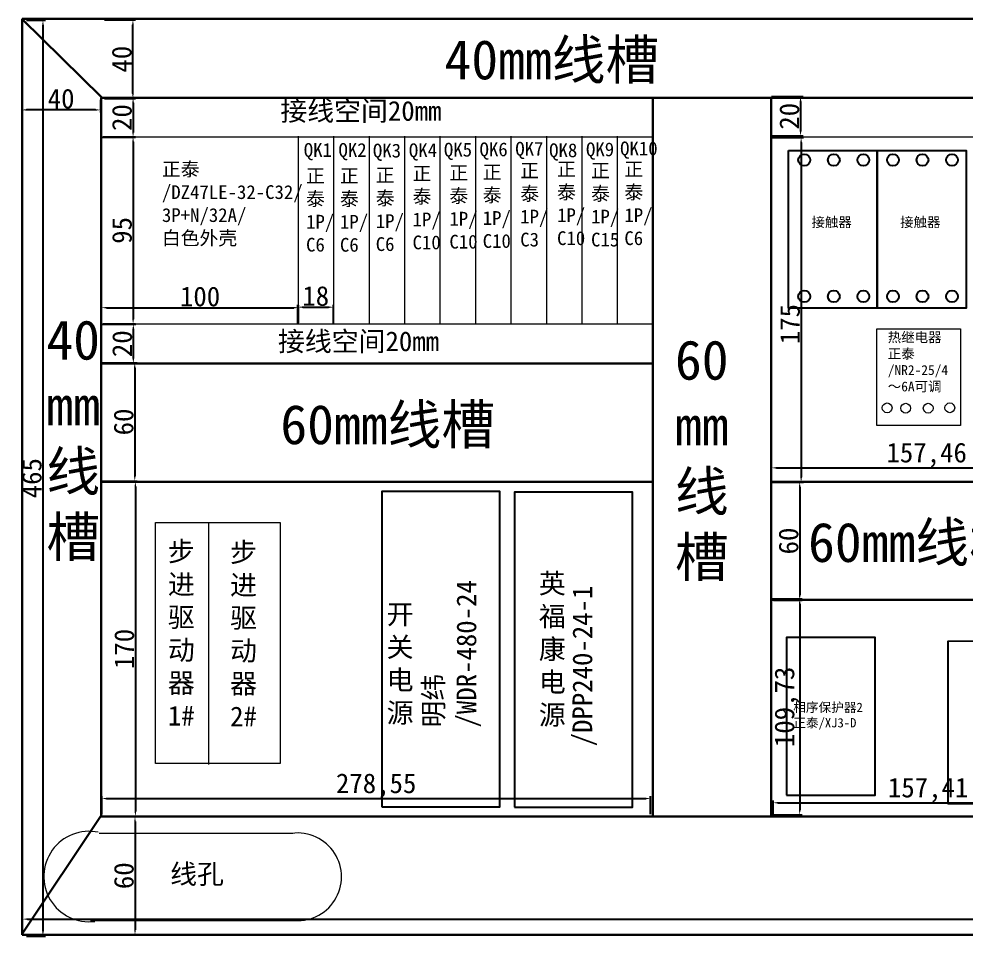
# Model space of a CAD drawing. Header units: millimetres. Extents: x 946 to 4507, y -1073 to 3239.
# Drawn here: x 2444.3 to 2924.9, y -537.9 to -72.2 of the extents above; entities that cross this region are included whole.
import ezdxf

# ---------------------------------------------------------------- set-up
doc = ezdxf.new("R2010")
doc.units = ezdxf.units.MM
doc.header["$PDMODE"] = 2
doc.header["$PDSIZE"] = -5
doc.layers.add('1', color=3, linetype='Continuous', lineweight=20)
doc.layers.add('MISC', color=2, linetype='Continuous')
doc.styles.get("Standard").update_dxf_attribs({"font": ''})
doc.styles.add('样式 0', font='')
doc.styles.get('Standard').set_extended_font_data('SimSun')
doc.styles.get('样式 0').set_extended_font_data('KaiTi_GB2312')
doc.dimstyles.new('ISO-25', dxfattribs={"dimtxt": 2.5, "dimasz": 2.5, "dimexe": 1.25, "dimexo": 0.625, "dimtad": 1, "dimtxsty": 'Standard', "dimcen": 2.5, "dimadec": 0, "dimazin": 0, "dimtfac": 1, "dimtmove": 0, "dimatfit": 3, "dimfxl": 1, "dimarcsym": 0})

# ---------------------------------------------------------------- blocks, each defined once
blk = doc.blocks.new('接触器')
blk.add_lwpolyline([(716.09, 855.55), (761.09, 855.55), (761.09, 775.55), (716.09, 775.55)], close=True)
for centre in [(724, 850.75), (739, 850.75), (754, 850.75), (724, 781.49), (739, 781.49), (754, 781.49)]:
    blk.add_circle(centre, 3)
at = {"insert": (727.69, 821.68), "char_height": 5, "width": 34.7504, "attachment_point": 1}
blk.add_mtext('{\\fSimSun|b0|i0|c134|p2;接触器}', dxfattribs=at)
blk = doc.blocks.new('*D242')
at = {"layer": '1', "color": 0, "linetype": 'Continuous', "lineweight": -2, "transparency": 16777216}
for p, q in [((2487.61, -72.64), (2503.35, -72.64)), ((2502.1, -110.14), (2502.1, -75.14)), ((2487.61, -112.64), (2503.35, -112.64))]:
    blk.add_line(p, q, dxfattribs=at)
at = {"layer": '1', "color": 0, "linetype": 'Continuous', "lineweight": 13, "transparency": 16777216}
for points in [[(2501.68, -75.14), (2502.51, -75.14), (2502.1, -72.64)], [(2501.68, -110.14), (2502.51, -110.14), (2502.1, -112.64)]]:
    blk.add_solid(points, dxfattribs=at)
at = {"layer": 'Defpoints', "color": 0, "linetype": 'Continuous', "lineweight": 13, "transparency": 16777216}
for p in [(2486.98, -72.64), (2502.1, -72.64), (2486.98, -112.64)]:
    blk.add_point(p, dxfattribs=at)
at = {"layer": '1', "color": 0, "linetype": 'Continuous', "lineweight": 13, "transparency": 16777216, "insert": (2496.47, -92.64), "char_height": 10, "attachment_point": 5, "rotation": 90}
blk.add_mtext('40', dxfattribs=at)
blk = doc.blocks.new('*D243')
at = {"layer": '1', "color": 0, "linetype": 'Continuous', "lineweight": -2, "transparency": 16777216}
for p, q in [((2445.65, -113.28), (2445.65, -119.64)), ((2485.65, -113.28), (2485.65, -119.64)), ((2483.15, -118.39), (2448.15, -118.39))]:
    blk.add_line(p, q, dxfattribs=at)
at = {"layer": '1', "color": 0, "linetype": 'Continuous', "lineweight": 13, "transparency": 16777216}
for points in [[(2448.15, -117.97), (2448.15, -118.8), (2445.65, -118.39)], [(2483.15, -117.97), (2483.15, -118.8), (2485.65, -118.39)]]:
    blk.add_solid(points, dxfattribs=at)
at = {"layer": 'Defpoints', "color": 0, "linetype": 'Continuous', "lineweight": 13, "transparency": 16777216}
for p in [(2445.65, -112.66), (2485.65, -112.66), (2445.65, -118.39)]:
    blk.add_point(p, dxfattribs=at)
at = {"layer": '1', "color": 0, "linetype": 'Continuous', "lineweight": 13, "transparency": 16777216, "insert": (2465.65, -112.76), "char_height": 10, "attachment_point": 5}
blk.add_mtext('40', dxfattribs=at)
blk = doc.blocks.new('*D244')
at = {"layer": '1', "color": 0, "linetype": 'Continuous', "lineweight": -2, "transparency": 16777216}
for p, q in [((2446.05, -535.98), (2446.05, -528.05)), ((3746.05, -535.98), (3746.05, -528.05)), ((2448.55, -529.3), (3743.55, -529.3))]:
    blk.add_line(p, q, dxfattribs=at)
at = {"layer": '1', "color": 0, "linetype": 'Continuous', "lineweight": 13, "transparency": 16777216}
for points in [[(2448.55, -528.88), (2448.55, -529.71), (2446.05, -529.3)], [(3743.55, -528.88), (3743.55, -529.71), (3746.05, -529.3)]]:
    blk.add_solid(points, dxfattribs=at)
at = {"layer": 'Defpoints', "color": 0, "linetype": 'Continuous', "lineweight": 13, "transparency": 16777216}
for p in [(3746.05, -529.3), (2446.05, -536.6), (3746.05, -536.6)]:
    blk.add_point(p, dxfattribs=at)
at = {"layer": '1', "color": 0, "linetype": 'Continuous', "lineweight": 13, "transparency": 16777216, "insert": (3096.05, -523.67), "char_height": 10, "attachment_point": 5}
blk.add_mtext('1300', dxfattribs=at)
blk = doc.blocks.new('*D245')
at = {"layer": '1', "color": 0, "linetype": 'Continuous', "lineweight": -2, "transparency": 16777216}
for p, q in [((2448.01, -72.9), (2457.69, -72.9)), ((2456.44, -75.4), (2456.44, -535.4)), ((2448.01, -537.9), (2457.69, -537.9))]:
    blk.add_line(p, q, dxfattribs=at)
at = {"layer": '1', "color": 0, "linetype": 'Continuous', "lineweight": 13, "transparency": 16777216}
for points in [[(2456.03, -75.4), (2456.86, -75.4), (2456.44, -72.9)], [(2456.03, -535.4), (2456.86, -535.4), (2456.44, -537.9)]]:
    blk.add_solid(points, dxfattribs=at)
at = {"layer": 'Defpoints', "color": 0, "linetype": 'Continuous', "lineweight": 13, "transparency": 16777216}
for p in [(2447.39, -72.9), (2447.39, -537.9), (2456.44, -537.9)]:
    blk.add_point(p, dxfattribs=at)
at = {"layer": '1', "color": 0, "linetype": 'Continuous', "lineweight": 13, "transparency": 16777216, "insert": (2450.82, -305.4), "char_height": 10, "attachment_point": 5, "rotation": 90}
blk.add_mtext('465', dxfattribs=at)
blk = doc.blocks.new('*D246')
at = {"layer": '1', "color": 0, "linetype": 'Continuous', "lineweight": -2, "transparency": 16777216}
for p, q in [((2486.5, -112.28), (2503.43, -112.28)), ((2502.18, -114.78), (2502.18, -129.78)), ((2486.5, -132.28), (2503.43, -132.28))]:
    blk.add_line(p, q, dxfattribs=at)
at = {"layer": '1', "color": 0, "linetype": 'Continuous', "lineweight": 13, "transparency": 16777216}
for points in [[(2501.77, -114.78), (2502.6, -114.78), (2502.18, -112.28)], [(2501.77, -129.78), (2502.6, -129.78), (2502.18, -132.28)]]:
    blk.add_solid(points, dxfattribs=at)
at = {"layer": 'Defpoints', "color": 0, "linetype": 'Continuous', "lineweight": 13, "transparency": 16777216}
for p in [(2485.88, -112.28), (2485.88, -132.28), (2502.18, -132.28)]:
    blk.add_point(p, dxfattribs=at)
at = {"layer": '1', "color": 0, "linetype": 'Continuous', "lineweight": 13, "transparency": 16777216, "insert": (2496.56, -122.28), "char_height": 10, "attachment_point": 5, "rotation": 90}
blk.add_mtext('20', dxfattribs=at)
blk = doc.blocks.new('*D247')
at = {"layer": '1', "color": 0, "linetype": 'Continuous', "lineweight": -2, "transparency": 16777216}
for p, q in [((2486.48, -227.11), (2503.55, -227.11)), ((2502.3, -229.61), (2502.3, -244.61)), ((2486.48, -247.11), (2503.55, -247.11))]:
    blk.add_line(p, q, dxfattribs=at)
at = {"layer": '1', "color": 0, "linetype": 'Continuous', "lineweight": 13, "transparency": 16777216}
for points in [[(2501.88, -229.61), (2502.71, -229.61), (2502.3, -227.11)], [(2501.88, -244.61), (2502.71, -244.61), (2502.3, -247.11)]]:
    blk.add_solid(points, dxfattribs=at)
at = {"layer": 'Defpoints', "color": 0, "linetype": 'Continuous', "lineweight": 13, "transparency": 16777216}
for p in [(2485.85, -227.11), (2485.85, -247.11), (2502.3, -247.11)]:
    blk.add_point(p, dxfattribs=at)
at = {"layer": '1', "color": 0, "linetype": 'Continuous', "lineweight": 13, "transparency": 16777216, "insert": (2496.67, -237.11), "char_height": 10, "attachment_point": 5, "rotation": 90}
blk.add_mtext('20', dxfattribs=at)
blk = doc.blocks.new('*D248')
at = {"layer": '1', "color": 0, "linetype": 'Continuous', "lineweight": -2, "transparency": 16777216}
for p, q in [((2486.97, -132.08), (2503.44, -132.08)), ((2502.19, -134.58), (2502.19, -224.58)), ((2486.97, -227.08), (2503.44, -227.08))]:
    blk.add_line(p, q, dxfattribs=at)
at = {"layer": '1', "color": 0, "linetype": 'Continuous', "lineweight": 13, "transparency": 16777216}
for points in [[(2501.77, -134.58), (2502.6, -134.58), (2502.19, -132.08)], [(2501.77, -224.58), (2502.6, -224.58), (2502.19, -227.08)]]:
    blk.add_solid(points, dxfattribs=at)
at = {"layer": 'Defpoints', "color": 0, "linetype": 'Continuous', "lineweight": 13, "transparency": 16777216}
for p in [(2486.34, -132.08), (2486.34, -227.08), (2502.19, -227.08)]:
    blk.add_point(p, dxfattribs=at)
at = {"layer": '1', "color": 0, "linetype": 'Continuous', "lineweight": 13, "transparency": 16777216, "insert": (2496.56, -179.58), "char_height": 10, "attachment_point": 5, "rotation": 90}
blk.add_mtext('95', dxfattribs=at)
blk = doc.blocks.new('*D249')
at = {"layer": '1', "color": 0, "linetype": 'Continuous', "lineweight": -2, "transparency": 16777216}
for p, q in [((2486.17, -226.5), (2486.17, -217.57)), ((2488.67, -218.82), (2583.67, -218.82)), ((2586.17, -226.5), (2586.17, -217.57))]:
    blk.add_line(p, q, dxfattribs=at)
at = {"layer": '1', "color": 0, "linetype": 'Continuous', "lineweight": 13, "transparency": 16777216}
for points in [[(2488.67, -218.4), (2488.67, -219.23), (2486.17, -218.82)], [(2583.67, -218.4), (2583.67, -219.23), (2586.17, -218.82)]]:
    blk.add_solid(points, dxfattribs=at)
at = {"layer": 'Defpoints', "color": 0, "linetype": 'Continuous', "lineweight": 13, "transparency": 16777216}
for p in [(2586.17, -218.82), (2486.17, -227.13), (2586.17, -227.13)]:
    blk.add_point(p, dxfattribs=at)
at = {"layer": '1', "color": 0, "linetype": 'Continuous', "lineweight": 13, "transparency": 16777216, "insert": (2536.17, -213.19), "char_height": 10, "attachment_point": 5}
blk.add_mtext('100', dxfattribs=at)
blk = doc.blocks.new('*D250')
at = {"layer": '1', "color": 0, "linetype": 'Continuous', "lineweight": -2, "transparency": 16777216}
for p, q in [((2585.86, -226.7), (2585.86, -217.31)), ((2588.36, -218.56), (2601.36, -218.56)), ((2603.86, -226.7), (2603.86, -217.31))]:
    blk.add_line(p, q, dxfattribs=at)
at = {"layer": '1', "color": 0, "linetype": 'Continuous', "lineweight": 13, "transparency": 16777216}
for points in [[(2588.36, -218.14), (2588.36, -218.98), (2585.86, -218.56)], [(2601.36, -218.14), (2601.36, -218.98), (2603.86, -218.56)]]:
    blk.add_solid(points, dxfattribs=at)
at = {"layer": 'Defpoints', "color": 0, "linetype": 'Continuous', "lineweight": 13, "transparency": 16777216}
for p in [(2603.86, -218.56), (2585.86, -227.32), (2603.86, -227.32)]:
    blk.add_point(p, dxfattribs=at)
at = {"layer": '1', "color": 0, "linetype": 'Continuous', "lineweight": 13, "transparency": 16777216, "insert": (2594.86, -212.94), "char_height": 10, "attachment_point": 5}
blk.add_mtext('18', dxfattribs=at)
blk = doc.blocks.new('*D255')
at = {"layer": '1', "color": 0, "linetype": 'Continuous', "lineweight": -2, "transparency": 16777216}
for p, q in [((2486.28, -307.11), (2504.59, -307.11)), ((2503.34, -309.61), (2503.34, -474.61)), ((2486.28, -477.11), (2504.59, -477.11))]:
    blk.add_line(p, q, dxfattribs=at)
at = {"layer": '1', "color": 0, "linetype": 'Continuous', "lineweight": 13, "transparency": 16777216}
for points in [[(2502.92, -309.61), (2503.76, -309.61), (2503.34, -307.11)], [(2502.92, -474.61), (2503.76, -474.61), (2503.34, -477.11)]]:
    blk.add_solid(points, dxfattribs=at)
at = {"layer": 'Defpoints', "color": 0, "linetype": 'Continuous', "lineweight": 13, "transparency": 16777216}
for p in [(2485.66, -307.11), (2485.66, -477.11), (2503.34, -477.11)]:
    blk.add_point(p, dxfattribs=at)
at = {"layer": '1', "color": 0, "linetype": 'Continuous', "lineweight": 13, "transparency": 16777216, "insert": (2497.72, -392.11), "char_height": 10, "attachment_point": 5, "rotation": 90}
blk.add_mtext('170', dxfattribs=at)
blk = doc.blocks.new('*D256')
at = {"layer": '1', "color": 0, "linetype": 'Continuous', "lineweight": -2, "transparency": 16777216}
for p, q in [((2486.66, -246.85), (2504.28, -246.85)), ((2503.03, -249.35), (2503.03, -304.35)), ((2486.66, -306.85), (2504.28, -306.85))]:
    blk.add_line(p, q, dxfattribs=at)
at = {"layer": '1', "color": 0, "linetype": 'Continuous', "lineweight": 13, "transparency": 16777216}
for points in [[(2502.61, -249.35), (2503.44, -249.35), (2503.03, -246.85)], [(2502.61, -304.35), (2503.44, -304.35), (2503.03, -306.85)]]:
    blk.add_solid(points, dxfattribs=at)
at = {"layer": 'Defpoints', "color": 0, "linetype": 'Continuous', "lineweight": 13, "transparency": 16777216}
for p in [(2486.04, -246.85), (2486.04, -306.85), (2503.03, -306.85)]:
    blk.add_point(p, dxfattribs=at)
at = {"layer": '1', "color": 0, "linetype": 'Continuous', "lineweight": 13, "transparency": 16777216, "insert": (2497.4, -276.85), "char_height": 10, "attachment_point": 5, "rotation": 90}
blk.add_mtext('60', dxfattribs=at)
blk = doc.blocks.new('*D257')
at = {"layer": '1', "color": 0, "linetype": 'Continuous', "lineweight": -2, "transparency": 16777216}
for p, q in [((2486.18, -477.26), (2504.41, -477.26)), ((2503.16, -479.76), (2503.16, -534.76)), ((2486.18, -537.26), (2504.41, -537.26))]:
    blk.add_line(p, q, dxfattribs=at)
at = {"layer": '1', "color": 0, "linetype": 'Continuous', "lineweight": 13, "transparency": 16777216}
for points in [[(2502.74, -479.76), (2503.57, -479.76), (2503.16, -477.26)], [(2502.74, -534.76), (2503.57, -534.76), (2503.16, -537.26)]]:
    blk.add_solid(points, dxfattribs=at)
at = {"layer": 'Defpoints', "color": 0, "linetype": 'Continuous', "lineweight": 13, "transparency": 16777216}
for p in [(2485.56, -477.26), (2485.56, -537.26), (2503.16, -537.26)]:
    blk.add_point(p, dxfattribs=at)
at = {"layer": '1', "color": 0, "linetype": 'Continuous', "lineweight": 13, "transparency": 16777216, "insert": (2497.53, -507.26), "char_height": 10, "attachment_point": 5, "rotation": 90}
blk.add_mtext('60', dxfattribs=at)
blk = doc.blocks.new('*D259')
at = {"layer": '1', "color": 0, "linetype": 'Continuous', "lineweight": -2, "transparency": 16777216}
for p, q in [((2826.42, -132.41), (2842.43, -132.41)), ((2841.18, -134.91), (2841.18, -304.91)), ((2826.42, -307.41), (2842.43, -307.41))]:
    blk.add_line(p, q, dxfattribs=at)
at = {"layer": '1', "color": 0, "linetype": 'Continuous', "lineweight": 13, "transparency": 16777216}
for points in [[(2840.77, -134.91), (2841.6, -134.91), (2841.18, -132.41)], [(2840.77, -304.91), (2841.6, -304.91), (2841.18, -307.41)]]:
    blk.add_solid(points, dxfattribs=at)
at = {"layer": 'Defpoints', "color": 0, "linetype": 'Continuous', "lineweight": 13, "transparency": 16777216}
for p in [(2825.79, -132.41), (2825.79, -307.41), (2841.18, -307.41)]:
    blk.add_point(p, dxfattribs=at)
at = {"layer": '1', "color": 0, "linetype": 'Continuous', "lineweight": 13, "transparency": 16777216, "insert": (2835.56, -227.17), "char_height": 10, "attachment_point": 5, "rotation": 90}
blk.add_mtext('175', dxfattribs=at)
blk = doc.blocks.new('*D260')
at = {"layer": '1', "color": 0, "linetype": 'Continuous', "lineweight": -2, "transparency": 16777216}
for p, q in [((2826.19, -111.63), (2842.14, -111.63)), ((2840.89, -114.13), (2840.89, -129.13)), ((2826.19, -131.63), (2842.14, -131.63))]:
    blk.add_line(p, q, dxfattribs=at)
at = {"layer": '1', "color": 0, "linetype": 'Continuous', "lineweight": 13, "transparency": 16777216}
for points in [[(2840.47, -114.13), (2841.31, -114.13), (2840.89, -111.63)], [(2840.47, -129.13), (2841.31, -129.13), (2840.89, -131.63)]]:
    blk.add_solid(points, dxfattribs=at)
at = {"layer": 'Defpoints', "color": 0, "linetype": 'Continuous', "lineweight": 13, "transparency": 16777216}
for p in [(2825.56, -111.63), (2825.56, -131.63), (2840.89, -131.63)]:
    blk.add_point(p, dxfattribs=at)
at = {"layer": '1', "color": 0, "linetype": 'Continuous', "lineweight": 13, "transparency": 16777216, "insert": (2835.26, -121.63), "char_height": 10, "attachment_point": 5, "rotation": 90}
blk.add_mtext('20', dxfattribs=at)
blk = doc.blocks.new('*D299')
at = {"layer": '1', "color": 0, "linetype": 'Continuous', "lineweight": -2, "transparency": 16777216}
for p, q in [((2826.16, -306.36), (2826.16, -298.9)), ((2828.66, -300.15), (2981.13, -300.15)), ((2983.63, -306.36), (2983.63, -298.9))]:
    blk.add_line(p, q, dxfattribs=at)
at = {"layer": '1', "color": 0, "linetype": 'Continuous', "lineweight": 13, "transparency": 16777216}
for points in [[(2828.66, -299.73), (2828.66, -300.56), (2826.16, -300.15)], [(2981.13, -299.73), (2981.13, -300.56), (2983.63, -300.15)]]:
    blk.add_solid(points, dxfattribs=at)
at = {"layer": 'Defpoints', "color": 0, "linetype": 'Continuous', "lineweight": 13, "transparency": 16777216}
for p in [(2983.63, -300.15), (2826.16, -306.98), (2983.63, -306.98)]:
    blk.add_point(p, dxfattribs=at)
at = {"layer": '1', "color": 0, "linetype": 'Continuous', "lineweight": 13, "transparency": 16777216, "insert": (2904.89, -293.69), "char_height": 10, "attachment_point": 5}
blk.add_mtext('157,46', dxfattribs=at)
blk = doc.blocks.new('*D310')
at = {"layer": '1', "color": 0, "linetype": 'Continuous', "lineweight": -2, "transparency": 16777216}
for p, q in [((2827.13, -307.3), (2841.71, -307.3)), ((2840.46, -309.8), (2840.46, -364.8)), ((2827.13, -367.3), (2841.71, -367.3))]:
    blk.add_line(p, q, dxfattribs=at)
at = {"layer": '1', "color": 0, "linetype": 'Continuous', "lineweight": 13, "transparency": 16777216}
for points in [[(2840.04, -309.8), (2840.88, -309.8), (2840.46, -307.3)], [(2840.04, -364.8), (2840.88, -364.8), (2840.46, -367.3)]]:
    blk.add_solid(points, dxfattribs=at)
at = {"layer": 'Defpoints', "color": 0, "linetype": 'Continuous', "lineweight": 13, "transparency": 16777216}
for p in [(2826.51, -307.3), (2826.51, -367.3), (2840.46, -367.3)]:
    blk.add_point(p, dxfattribs=at)
at = {"layer": '1', "color": 0, "linetype": 'Continuous', "lineweight": 13, "transparency": 16777216, "insert": (2834.83, -337.3), "char_height": 10, "attachment_point": 5, "rotation": 90}
blk.add_mtext('60', dxfattribs=at)
blk = doc.blocks.new('*D311')
at = {"layer": '1', "color": 0, "linetype": 'Continuous', "lineweight": -2, "transparency": 16777216}
for p, q in [((2826.68, -366.67), (2841.71, -366.67)), ((2840.46, -369.17), (2840.46, -473.89)), ((2826.68, -476.39), (2841.71, -476.39))]:
    blk.add_line(p, q, dxfattribs=at)
at = {"layer": '1', "color": 0, "linetype": 'Continuous', "lineweight": 13, "transparency": 16777216}
for points in [[(2840.04, -369.17), (2840.88, -369.17), (2840.46, -366.67)], [(2840.04, -473.89), (2840.88, -473.89), (2840.46, -476.39)]]:
    blk.add_solid(points, dxfattribs=at)
at = {"layer": 'Defpoints', "color": 0, "linetype": 'Continuous', "lineweight": 13, "transparency": 16777216}
for p in [(2826.06, -366.67), (2826.06, -476.39), (2840.46, -476.39)]:
    blk.add_point(p, dxfattribs=at)
at = {"layer": '1', "color": 0, "linetype": 'Continuous', "lineweight": 13, "transparency": 16777216, "insert": (2834, -421.53), "char_height": 10, "attachment_point": 5, "rotation": 90}
blk.add_mtext('109,73', dxfattribs=at)
blk = doc.blocks.new('*D312')
at = {"layer": '1', "color": 0, "linetype": 'Continuous', "lineweight": -2, "transparency": 16777216}
for p, q in [((2826.92, -476.27), (2826.92, -468.98)), ((2829.42, -470.23), (2981.83, -470.23)), ((2984.33, -476.27), (2984.33, -468.98))]:
    blk.add_line(p, q, dxfattribs=at)
at = {"layer": '1', "color": 0, "linetype": 'Continuous', "lineweight": 13, "transparency": 16777216}
for points in [[(2829.42, -469.81), (2829.42, -470.65), (2826.92, -470.23)], [(2981.83, -469.81), (2981.83, -470.65), (2984.33, -470.23)]]:
    blk.add_solid(points, dxfattribs=at)
at = {"layer": 'Defpoints', "color": 0, "linetype": 'Continuous', "lineweight": 13, "transparency": 16777216}
for p in [(2984.33, -470.23), (2826.92, -476.9), (2984.33, -476.9)]:
    blk.add_point(p, dxfattribs=at)
at = {"layer": '1', "color": 0, "linetype": 'Continuous', "lineweight": 13, "transparency": 16777216, "insert": (2905.63, -463.77), "char_height": 10, "attachment_point": 5}
blk.add_mtext('157,41', dxfattribs=at)
blk = doc.blocks.new('*D313')
at = {"layer": '1', "color": 0, "linetype": 'Continuous', "lineweight": -2, "transparency": 16777216}
for p, q in [((2486.25, -475.93), (2486.25, -466.82)), ((2488.75, -468.07), (2762.3, -468.07)), ((2764.8, -475.93), (2764.8, -466.82))]:
    blk.add_line(p, q, dxfattribs=at)
at = {"layer": '1', "color": 0, "linetype": 'Continuous', "lineweight": 13, "transparency": 16777216}
for points in [[(2488.75, -467.65), (2488.75, -468.48), (2486.25, -468.07)], [(2762.3, -467.65), (2762.3, -468.48), (2764.8, -468.07)]]:
    blk.add_solid(points, dxfattribs=at)
at = {"layer": 'Defpoints', "color": 0, "linetype": 'Continuous', "lineweight": 13, "transparency": 16777216}
for p in [(2764.8, -468.07), (2486.25, -476.55), (2764.8, -476.55)]:
    blk.add_point(p, dxfattribs=at)
at = {"layer": '1', "color": 0, "linetype": 'Continuous', "lineweight": 13, "transparency": 16777216, "insert": (2625.53, -461.61), "char_height": 10, "attachment_point": 5}
blk.add_mtext('278,55', dxfattribs=at)

msp = doc.modelspace()

# ---------------------------------------------------------------- linework, layer by layer
at = {"color": 0, "lineweight": -2}
for points in [[(2628.352, -472.197), (2688.352, -472.197), (2688.352, -312.197), (2628.352, -312.197)], [(2695.677, -472.518), (2755.677, -472.518), (2755.677, -312.518), (2695.677, -312.518)], [(2833.74, -466.31), (2878.74, -466.31), (2878.74, -386.31), (2833.74, -386.31)], [(2915.679, -388.23), (2915.679, -470.514), (2972.679, -470.514), (2972.679, -388.249)]]:
    msp.add_lwpolyline(points, close=True, dxfattribs=at)
at = {"layer": '1', "color": 7, "linetype": 'Continuous', "lineweight": 30}
for p, q in [((3745.899, -72.195), (2445.899, -72.195)), ((2445.899, -72.195), (2445.899, -537.195)), ((2486.071, -111.984), (2445.922, -72.281)), ((2982.675, -112.195), (2485.899, -112.195)), ((2485.899, -112.195), (2485.899, -477.059)), ((2765.899, -111.979), (2765.899, -477.389)), ((2825.899, -111.831), (2825.899, -476.999)), ((2765.629, -247.195), (2485.899, -247.195)), ((2765.899, -307.195), (2485.899, -307.195)), ((2983.454, -307.195), (2825.899, -307.195)), ((2983.454, -367.195), (2825.899, -367.195)), ((2445.854, -536.709), (2485.961, -476.741)), ((2485.899, -477.195), (3685.858, -477.195)), ((2445.899, -537.195), (3745.899, -537.195))]:
    msp.add_line(p, q, dxfattribs=at)
at = {"layer": '1', "color": 7, "linetype": 'Continuous', "lineweight": 13}
for p, q in [((2766.022, -132.195), (2485.899, -132.195)), ((2585.899, -131.673), (2585.899, -227.325)), ((2603.899, -131.673), (2603.899, -227.325)), ((2621.899, -131.673), (2621.899, -227.325)), ((2639.899, -131.673), (2639.899, -227.325)), ((2657.899, -131.673), (2657.899, -227.325)), ((2675.899, -131.673), (2675.899, -227.325)), ((2693.899, -131.673), (2693.899, -227.325)), ((2711.899, -131.673), (2711.899, -227.325)), ((2729.899, -131.673), (2729.899, -227.325)), ((2747.899, -131.673), (2747.899, -227.325)), ((2983.454, -132.195), (2827.027, -132.195)), ((2765.893, -227.195), (2485.899, -227.195)), ((2540.486, -327.945), (2540.486, -450.739)), ((2484.945, -485.581), (2583.192, -485.581)), ((2480.603, -530.069), (2584.368, -530.069))]:
    msp.add_line(p, q, dxfattribs=at)
for points in [[(2879.668, -229.611), (2922.052, -229.611), (2922.052, -278.6), (2879.668, -278.6)], [(2513.538, -327.945), (2576.89, -327.945), (2576.89, -450.267), (2513.538, -450.267)]]:
    msp.add_lwpolyline(points, close=True, dxfattribs=at)
for centre in [(2884.828, -269.684), (2894.285, -269.864), (2905.656, -269.864), (2916.641, -269.671)]:
    msp.add_circle(centre, 2.48, dxfattribs=at)
for centre, radius, start, end in [((2479.826, -507.664), 22.956, 78.16989, 277.35616), ((2585.649, -507.804), 22.264, 262.50032, 97.57999)]:
    msp.add_arc(centre, radius, start, end, dxfattribs=at)

# ---------------------------------------------------------------- block references
at = {"color": 0, "lineweight": -2}
for p in [(2118.763, -994.565), (2163.763, -994.565)]:
    msp.add_blockref('接触器', p, dxfattribs=at)

# ---------------------------------------------------------------- texts
at = {"insert": (2885.162, -231.327), "char_height": 5, "width": 35, "attachment_point": 1}
msp.add_mtext('热继电器\\P正泰/NR2-25/4～6A可调', dxfattribs=at)
at = {"color": 0, "lineweight": -2, "attachment_point": 1}
for s, insert, char_height, width in [('步\\P进\\P驱\\P动\\P器\\P1#', (2519.837, -337.636), 10, 60), ('步\\P进\\P驱\\P动\\P器\\P2#', (2551.409, -338.001), 10, 60), ('英\\P福\\P康\\P电\\P源', (2708.086, -353.862), 10, 60), ('开\\P关\\P电\\P源', (2630.859, -369.486), 10, 60), ('相序保护器2\\P正泰/XJ3-D', (2837.187, -419.389), 4.7064, 45), ('线孔', (2520.986, -501.392), 10, 46.18369)]:
    msp.add_mtext(s, dxfattribs=dict(at, insert=insert, char_height=char_height, width=width))
at = {"color": 0, "lineweight": -2, "char_height": 10, "width": 60, "attachment_point": 1, "rotation": 90}
for s, insert in [('明纬/WDR-480-24', (2649.632, -432.009)), ('/DPP240-24-1', (2725.163, -441.579))]:
    msp.add_mtext(s, dxfattribs=dict(at, insert=insert))
at = {"layer": '1', "color": 7, "linetype": 'Continuous', "lineweight": 13, "attachment_point": 1}
for s, width, heights, insert, char_height in [('40mm线槽', 173.80389, [0], (2660.212, -82.879), 20), ('接线空间20mm', 96.67662, [0], (2576.915, -113.874), 10), ('QK7', 12.9075, [0.581], (2696.136, -134.61), 7), ('QK10', 12.9075, [0.581], (2749.327, -134.456), 7), ('QK1', 12.9075, [0.581], (2588.791, -135.227), 7), ('QK2', 12.9075, [0.581], (2606.408, -135.234), 7), ('QK3', 12.9075, [0.581], (2623.881, -135.543), 7), ('QK4', 12.9075, [0.581], (2642.126, -135.389), 7), ('QK5', 12.9075, [0.581], (2659.908, -135.08), 7), ('QK6', 12.9075, [0.581], (2677.999, -134.926), 7), ('QK8', 12.9075, [0.581], (2713.3, -135.383), 7), ('QK9', 12.9075, [0.581], (2732.009, -134.919), 7), ('正泰/DZ47LE-32-C32/\\P3P+N/32A/\\P白色外壳', 58.66444, [0], (2516.806, -144.956), 7), ('40\\Pmm\\P线\\P槽', 29.2027, [0], (2458.176, -225.191), 20), ('接线空间20mm', 96.67662, [0], (2575.703, -230.881), 10), ('60\\Pmm\\P线\\P槽', 34.5229, [0], (2777.154, -235.379), 20), ('60mm线槽', 173.80389, [0], (2576.913, -268.125), 20), ('60mm线槽', 173.80389, [0], (2844.707, -327.943), 20)]:
    msp.add_mtext_dynamic_manual_height_columns(s, width=width, gutter_width=9.801, heights=heights, dxfattribs=dict(at, insert=insert, char_height=char_height))
at = {"layer": 'MISC', "color": 0, "char_height": 7, "width": 9.98661, "attachment_point": 1, "style": '样式 0'}
for s, insert in [('{\\fSimSun|b0|i0|c134|p2;正泰1P/\\PC6}', (2589.965, -148.322)), ('{\\fSimSun|b0|i0|c134|p2;正泰1P/\\PC6}', (2607.158, -148.381)), ('{\\fSimSun|b0|i0|c134|p2;正泰1P/\\PC6}', (2625.315, -148.025)), ('{\\fSimSun|b0|i0|c134|p2;正泰1P/\\PC10}', (2644.008, -147.165)), ('{\\fSimSun|b0|i0|c134|p2;正泰1P/\\PC10}', (2662.699, -146.806)), ('{\\fSimSun|b0|i0|c134|p2;正泰1P/\\PC10}', (2679.594, -146.447)), ('{\\fSimSun|b0|i0|c134|p2;正泰1P/\\PC3}', (2698.645, -145.729)), ('{\\fSimSun|b0|i0|c134|p2;正泰1P/\\PC10}', (2717.337, -145.011)), ('{\\fSimSun|b0|i0|c134|p2;正泰1P/\\PC15}', (2734.591, -145.729)), ('{\\fSimSun|b0|i0|c134|p2;正泰1P/\\PC6}', (2751.485, -145.011))]:
    msp.add_mtext(s, dxfattribs=dict(at, insert=insert))

# ---------------------------------------------------------------- dimensions: what is measured, and where the dimension line sits
at = {"layer": '1', "color": 7, "linetype": 'Continuous', "lineweight": 13}
for base, p1, p2, picture, middle in [((2456.442, -537.9), (2447.386, -72.9), (2447.386, -537.9), '*D245', (2450.817, -305.4)), ((2840.89, -131.634), (2825.561, -111.634), (2825.561, -131.634), '*D260', (2835.265, -121.634)), ((2502.186, -227.084), (2486.345, -132.084), (2486.345, -227.084), '*D248', (2496.561, -179.584)), ((2503.025, -306.851), (2486.039, -246.851), (2486.039, -306.851), '*D256', (2497.4, -276.851)), ((2503.34, -477.108), (2485.66, -307.108), (2485.66, -477.108), '*D255', (2497.715, -392.108)), ((2840.46, -367.304), (2826.505, -307.304), (2826.505, -367.304), '*D310', (2834.835, -337.304)), ((2840.46, -476.394), (2826.055, -366.665), (2826.055, -476.394), '*D311', (2834.001, -421.53)), ((2503.157, -537.257), (2485.56, -477.257), (2485.56, -537.257), '*D257', (2497.532, -507.257))]:
    dim = msp.add_linear_dim(base=base, p1=p1, p2=p2, angle=90, dimstyle='ISO-25', override={"dimtxt": 10}, dxfattribs=at)
    dim.commit()
    dim.dimension.update_dxf_attribs({"geometry": picture, "text_midpoint": middle})
for base, p1, p2, picture, middle in [((2502.097, -72.639), (2486.984, -112.639), (2486.984, -72.639), '*D242', (2502.097, -92.639)), ((2502.184, -132.277), (2485.876, -112.277), (2485.876, -132.277), '*D246', (2502.184, -122.277)), ((2841.183, -307.406), (2825.791, -132.406), (2825.791, -307.406), '*D259', (2841.183, -227.173)), ((2502.297, -247.107), (2485.854, -227.107), (2485.854, -247.107), '*D247', (2502.297, -237.107))]:
    dim = msp.add_linear_dim(base=base, p1=p1, p2=p2, angle=90, dimstyle='ISO-25', override={"dimtxt": 10}, dxfattribs=at)
    dim.commit()
    dim.dimension.update_dxf_attribs({"geometry": picture, "text_midpoint": middle, "dimtype": 160})
for base, p1, p2, picture, middle in [((2445.645, -118.387), (2485.645, -112.659), (2445.645, -112.659), '*D243', (2465.645, -112.762)), ((2586.171, -218.818), (2486.171, -227.127), (2586.171, -227.127), '*D249', (2536.171, -213.193)), ((2603.857, -218.562), (2585.857, -227.324), (2603.857, -227.324), '*D250', (2594.857, -212.937)), ((2983.625, -300.146), (2826.161, -306.981), (2983.625, -306.981), '*D299', (2904.893, -293.688)), ((2764.803, -468.068), (2486.25, -476.552), (2764.803, -476.552), '*D313', (2625.526, -461.61)), ((2984.332, -470.229), (2826.922, -476.896), (2984.332, -476.896), '*D312', (2905.627, -463.771)), ((3746.054, -529.296), (2446.054, -536.602), (3746.054, -536.602), '*D244', (3096.054, -523.671))]:
    dim = msp.add_linear_dim(base=base, p1=p1, p2=p2, dimstyle='ISO-25', override={"dimtxt": 10}, dxfattribs=at)
    dim.commit()
    dim.dimension.update_dxf_attribs({"geometry": picture, "text_midpoint": middle})

doc.saveas('drawing.dxf')
